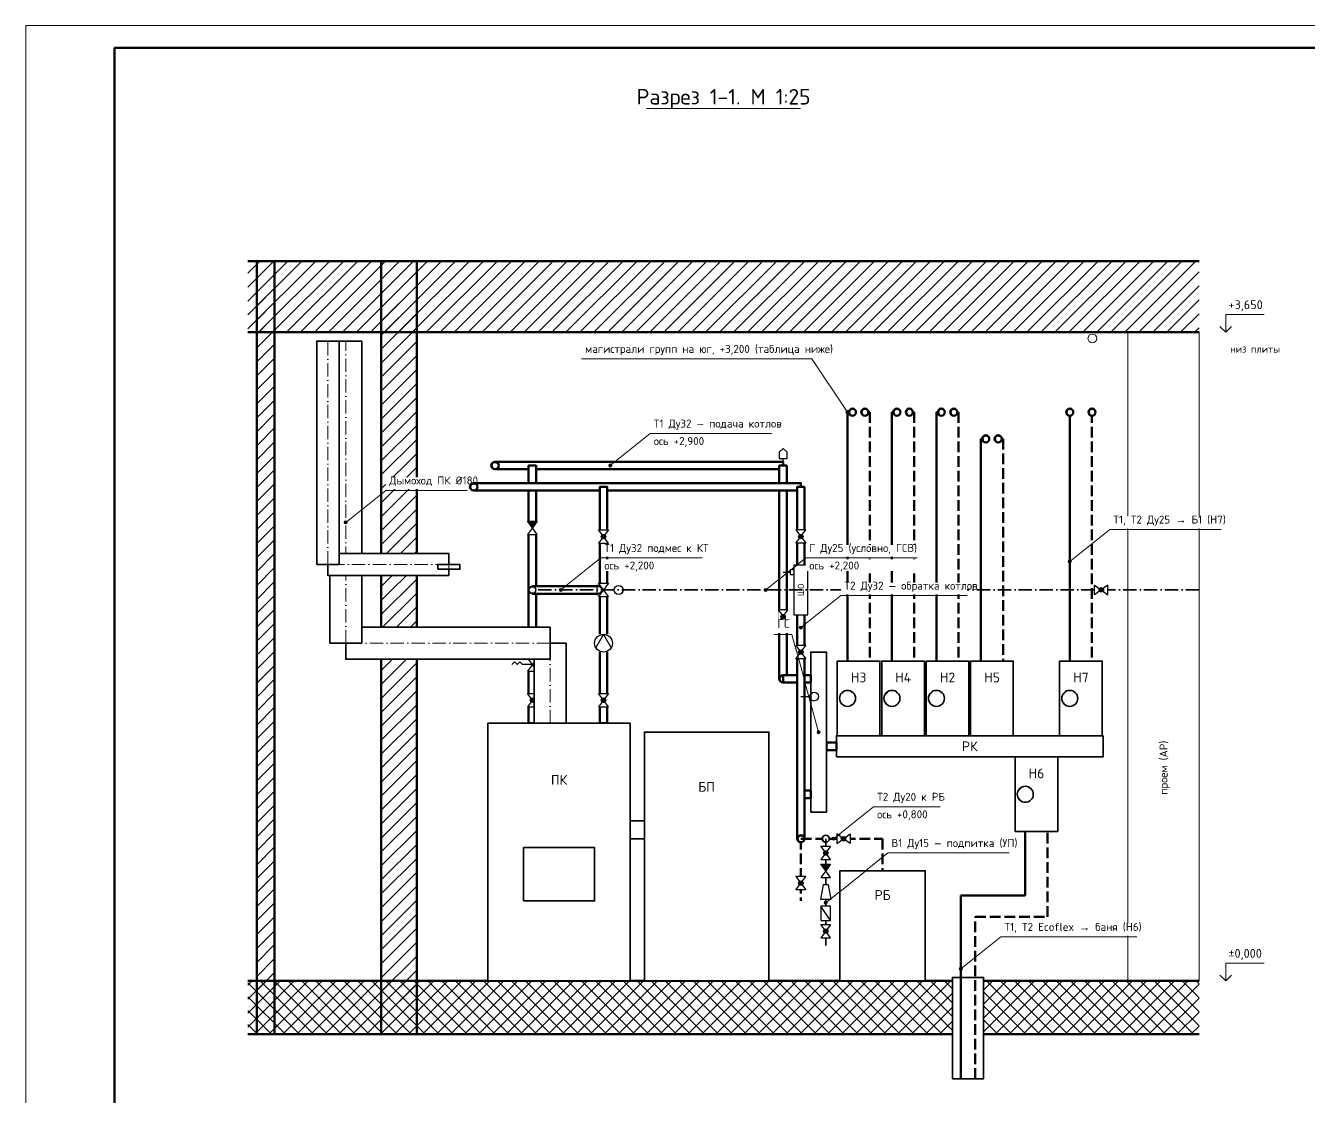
# Paper-space layout 'Лист' of a CAD drawing. Header units: millimetres. Extents: x 0 to 594, y 0 to 420.
# Drawn here: x 0 to 288.8, y 178.8 to 420 of the extents above; entities that cross this region are included whole.
import ezdxf
from ezdxf.enums import TextEntityAlignment as Align

# ---------------------------------------------------------------- set-up
doc = ezdxf.new("R2010")
doc.units = ezdxf.units.MM
doc.linetypes.add('ОВ_ШП', pattern=[460, 300, -80, 0, -80])
doc.linetypes.add('ОВ_ШТРИХ', pattern=[330, 240, -90])
for name, color, linetype, lineweight in [('Рамка', 7, 'Continuous', 50), ('Таблицы', 7, 'Continuous', 18), ('Текст', 7, 'Continuous', 18), ('ТМ_арматура', 7, 'Continuous', 25), ('ТМ_В1', 150, 'Continuous', 35), ('ТМ_Г', 42, 'Continuous', 35), ('ТМ_Д', 8, 'Continuous', 35), ('ТМ_марки', 7, 'Continuous', 18), ('ТМ_оборуд', 7, 'Continuous', 35), ('ТМ_ОВ', 8, 'Continuous', 13), ('ТМ_оси', 7, 'Continuous', 13), ('ТМ_размеры', 7, 'Continuous', 13), ('ТМ_стены', 7, 'Continuous', 50), ('ТМ_Т1', 1, 'Continuous', 50), ('ТМ_Т11', 30, 'Continuous', 50), ('ТМ_Т2', 5, 'Continuous', 50), ('ТМ_Т21', 4, 'Continuous', 50), ('ТМ_штрих', 8, 'Continuous', 13), ('Тонкие', 8, 'Continuous', 13)]:
    doc.layers.add(name, color=color, linetype=linetype, lineweight=lineweight)
doc.styles.add('GOST', font='isocpeur.ttf', dxfattribs={"width": 0.9})

psp = doc.layouts.new('Лист')

# ---------------------------------------------------------------- hatches: boundary and pattern name
at = {"layer": 'ТМ_марки'}
h = psp.add_hatch(color=7, dxfattribs=at)
edge = h.paths.add_edge_path()
edge.add_arc((234.9, 299.4), 0.35, 0, 360)
h = psp.add_hatch(color=7, dxfattribs=at)
edge = h.paths.add_edge_path()
edge.add_arc((166.5, 293), 0.35, 0, 360)
h = psp.add_hatch(color=7, dxfattribs=at)
edge = h.paths.add_edge_path()
edge.add_arc((210.4, 207.72), 0.35, 0, 360)
at = {"layer": 'ТМ_штрих'}
h = psp.add_hatch(dxfattribs=at)
h.set_pattern_fill('ANSI31', scale=0.7)
h.paths.add_polyline_path([(50, 351), (264, 351), (264, 367), (50, 367)])
h = psp.add_hatch(dxfattribs=at)
h.set_pattern_fill('ANSI31', scale=0.7)
h.paths.add_polyline_path([(52.008, 193), (56.008, 193), (56.008, 367), (52.008, 367)])
h = psp.add_hatch(dxfattribs=at)
h.set_pattern_fill('ANSI31', scale=0.7)
h.paths.add_polyline_path([(80.008, 193), (88.008, 193), (88.008, 367), (80.008, 367)])
h = psp.add_hatch(dxfattribs=at)
h.set_pattern_fill('ANSI37', scale=0.7)
h.paths.add_polyline_path([(50, 193), (264, 193), (264, 205), (50, 205)])

# ---------------------------------------------------------------- linework, layer by layer
at = {"layer": 'Рамка', "lineweight": 50}
psp.add_lwpolyline([(20, 5), (589, 5), (589, 415), (20, 415)], close=True, dxfattribs=at)
at = {"layer": 'Таблицы', "lineweight": 18}
psp.add_line((139.675, 401.375), (174.325, 401.375), dxfattribs=at)
at = {"layer": 'ТМ_марки'}
for points in [[(234.9, 299.4), (243.9, 306.6)], [(210.4, 207.72), (219.4, 214.92)]]:
    psp.add_lwpolyline(points, dxfattribs=at)
for centre in [(234.9, 299.4), (166.5, 293), (210.4, 207.72)]:
    psp.add_circle(centre, 0.35, dxfattribs=at)
at = {"layer": 'ТМ_ОВ'}
psp.add_circle((240, 349.6), 1, dxfattribs=at)
at = {"layer": 'ТМ_размеры'}
for points in [[(270, 351), (270, 355)], [(270, 355), (278.64, 355)], [(268.7, 352.3), (270, 351), (271.3, 352.3)], [(270, 205), (270, 209)], [(270, 209), (278.64, 209)], [(268.7, 206.3), (270, 205), (271.3, 206.3)]]:
    psp.add_lwpolyline(points, dxfattribs=at)
at = {"layer": 'ТМ_стены'}
for points in [[(50, 367), (264, 367)], [(50, 351), (264, 351)], [(50, 205), (264, 205)], [(50, 193), (264, 193)]]:
    psp.add_lwpolyline(points, dxfattribs=at)
for points in [[(52.008, 193), (56.008, 193), (56.008, 367), (52.008, 367)], [(80.008, 193), (88.008, 193), (88.008, 367), (80.008, 367)]]:
    psp.add_lwpolyline(points, close=True, dxfattribs=at)
at = {"layer": 'ТМ_стены', "lineweight": 18}
for points in [[(248, 205), (248, 351)], [(264, 205), (264, 351)]]:
    psp.add_lwpolyline(points, dxfattribs=at)
at = {"layer": 'ТМ_Т1'}
for points in [[(184.9, 333), (186, 333)], [(204.9, 333), (206, 333)], [(214.9, 327), (216, 327)], [(224.9, 224.2), (210.4, 224.2)]]:
    psp.add_lwpolyline(points, dxfattribs=at)
at = {"layer": 'ТМ_Т11'}
psp.add_lwpolyline([(194.9, 333), (196, 333)], dxfattribs=at)
at = {"layer": 'ТМ_Т2', "linetype": 'ОВ_ШТРИХ', "ltscale": 0.01}
for points in [[(188.8, 333), (189.9, 333)], [(208.8, 333), (209.9, 333)], [(218.8, 327), (219.9, 327)], [(213.6, 219.4), (229.9, 219.4)]]:
    psp.add_lwpolyline(points, dxfattribs=at)
at = {"layer": 'ТМ_Т21', "linetype": 'ОВ_ШТРИХ', "ltscale": 0.01}
psp.add_lwpolyline([(198.8, 333), (199.9, 333)], dxfattribs=at)
at = {"layer": 'Тонкие'}
psp.add_lwpolyline([(0, 0), (594, 0), (594, 420), (0, 420)], close=True, dxfattribs=at)

# ---------------------------------------------------------------- texts
at = {"layer": 'Текст', "style": 'GOST'}
psp.add_text('Разрез 1-1. М 1:25', height=3.5, dxfattribs=at).set_placement((157, 404), align=Align.MIDDLE_CENTER)
at = {"layer": 'ТМ_размеры', "style": 'GOST'}
for s, p in [('+3,650', (270.6, 355.6)), ('±0,000', (270.6, 209.6))]:
    psp.add_text(s, height=2, dxfattribs=at).set_placement(p, align=Align.BOTTOM_LEFT)
psp.add_text('низ плиты', height=1.6, dxfattribs=at).set_placement((271, 348), align=Align.TOP_LEFT)
psp.add_text('проем (АР)', height=1.8, rotation=90, dxfattribs=at).set_placement((256, 253), align=Align.MIDDLE_CENTER)

# ---------------------------------------------------------------- next in the draw order: wipeouts: each hides what was drawn before it
for points in [[(105.6, 320.154), (170.4, 320.154), (170.4, 321.846), (105.6, 321.846)], [(243.9, 306.9), (268.936, 306.9), (268.936, 309.55), (243.9, 309.55)], [(139.2, 205), (167.2, 205), (167.2, 261), (139.2, 261)], [(180.16, 256.954), (182.4, 256.954), (182.4, 258.646), (180.16, 258.646)], [(183.2, 205), (202.4, 205), (202.4, 229.8), (183.2, 229.8)], [(219.4, 215.22), (250.016, 215.22), (250.016, 217.87), (219.4, 217.87)], [(208.5, 183), (215.5, 183), (215.5, 205.8), (208.5, 205.8)]]:
    psp.add_wipeout(points)

# ---------------------------------------------------------------- next in the draw order: hatches: boundary and pattern name
at = {"layer": 'ТМ_марки'}
h = psp.add_hatch(color=7, dxfattribs=at)
edge = h.paths.add_edge_path()
edge.add_arc((131.52, 321), 0.35, 0, 360)

# ---------------------------------------------------------------- next in the draw order: linework, layer by layer
at = {"layer": 'ТМ_арматура'}
psp.add_lwpolyline([(169.5, 322.6), (171.3, 322.6), (171.3, 324), (170.4, 324.8), (169.5, 324)], close=True, dxfattribs=at)
at = {"layer": 'ТМ_марки'}
for points in [[(131.52, 321), (140.52, 328.2)], [(243.9, 306.6), (268.936, 306.6)], [(219.4, 214.92), (250.016, 214.92)]]:
    psp.add_lwpolyline(points, dxfattribs=at)
psp.add_circle((131.52, 321), 0.35, dxfattribs=at)
at = {"layer": 'ТМ_оборуд'}
for points in [[(139.2, 205), (167.2, 205), (167.2, 261), (139.2, 261)], [(183.2, 205), (202.4, 205), (202.4, 229.8), (183.2, 229.8)], [(208.5, 183), (215.5, 183), (215.5, 205.8), (208.5, 205.8)]]:
    psp.add_lwpolyline(points, close=True, dxfattribs=at)
at = {"layer": 'ТМ_Т1'}
for points in [[(105.6, 321.846), (170.4, 321.846), (170.4, 320.154), (105.6, 320.154)], [(180.16, 258.646), (182.4, 258.646), (182.4, 256.954), (180.16, 256.954)]]:
    psp.add_lwpolyline(points, close=True, dxfattribs=at)
psp.add_lwpolyline([(210.4, 224.2), (210.4, 183)], dxfattribs=at)
at = {"layer": 'ТМ_Т2', "linetype": 'ОВ_ШТРИХ', "ltscale": 0.01}
for points in [[(192.8, 237), (192.8, 229.8)], [(213.6, 183), (213.6, 219.4)]]:
    psp.add_lwpolyline(points, dxfattribs=at)

# ---------------------------------------------------------------- next in the draw order: texts
at = {"layer": 'ТМ_марки', "style": 'GOST'}
for s, p in [('Т1, Т2 Ду25 → Б1 (Н7)', (244.7, 307.4)), ('Т1, Т2 Ecoflex → баня (Н6)', (220.2, 215.72))]:
    psp.add_text(s, height=1.8, dxfattribs=at).set_placement(p, align=Align.BOTTOM_LEFT)
for s, p in [('БП', (153.2, 248.68)), ('РБ', (192.8, 224.344))]:
    psp.add_text(s, height=2.2, dxfattribs=at).set_placement(p, align=Align.MIDDLE_CENTER)

# ---------------------------------------------------------------- next in the draw order: wipeouts: each hides what was drawn before it
for points in [[(140.52, 328.5), (167.788, 328.5), (167.788, 331.15), (140.52, 331.15)], [(105.0078, 320.4078), (106.1922, 320.4078), (106.1922, 321.5922), (105.0078, 321.5922)], [(113.154, 263), (114.846, 263), (114.846, 321), (113.154, 321)], [(169.554, 273), (171.246, 273), (171.246, 321), (169.554, 321)], [(182.4, 255.4), (242.4, 255.4), (242.4, 260.2), (182.4, 260.2)]]:
    psp.add_wipeout(points)

# ---------------------------------------------------------------- next in the draw order: linework, layer by layer
at = {"layer": 'ТМ_арматура'}
for points in [[(170.4, 321), (170.4, 322.6)], [(170.4, 297), (172, 297)]]:
    psp.add_lwpolyline(points, dxfattribs=at)
psp.add_lwpolyline([(172, 297.5), (172, 296.5), (173.6, 296.5), (173.6, 297.5)], close=True, dxfattribs=at)
at = {"layer": 'ТМ_оборуд'}
psp.add_lwpolyline([(182.4, 255.4), (242.4, 255.4), (242.4, 260.2), (182.4, 260.2)], close=True, dxfattribs=at)
at = {"layer": 'ТМ_Т1'}
for points in [[(113.154, 263), (113.154, 321), (114.846, 321), (114.846, 263)], [(171.246, 321), (171.246, 273), (169.554, 273), (169.554, 321)]]:
    psp.add_lwpolyline(points, close=True, dxfattribs=at)
psp.add_circle((105.6, 321), 0.846, dxfattribs=at)

# ---------------------------------------------------------------- next in the draw order: wipeouts: each hides what was drawn before it
psp.add_wipeout([(140.52, 325.25), (167.788, 325.25), (167.788, 327.9), (140.52, 327.9)])

# ---------------------------------------------------------------- next in the draw order: linework, layer by layer
at = {"layer": 'ТМ_марки'}
psp.add_lwpolyline([(140.52, 328.2), (167.788, 328.2)], dxfattribs=at)

# ---------------------------------------------------------------- next in the draw order: texts
at = {"layer": 'ТМ_марки', "style": 'GOST'}
psp.add_text('Т1 Ду32 — подача котлов', height=1.8, dxfattribs=at).set_placement((141.32, 329), align=Align.BOTTOM_LEFT)
psp.add_text('ось +2,900', height=1.8, dxfattribs=at).set_placement((141.32, 327.4), align=Align.TOP_LEFT)

# ---------------------------------------------------------------- next in the draw order: wipeouts: each hides what was drawn before it
for points in [[(100.8, 315.354), (174.4, 315.354), (174.4, 317.046), (100.8, 317.046)], [(112.9, 305.5), (115.1, 305.5), (115.1, 308.5), (112.9, 308.5)], [(114, 292.154), (130, 292.154), (130, 293.846), (114, 293.846)], [(169.3, 285.5), (171.5, 285.5), (171.5, 288.5), (169.3, 288.5)], [(112.9, 274.7), (115.1, 274.7), (115.1, 277.7), (112.9, 277.7)], [(182.6, 260.2), (192.2, 260.2), (192.2, 277), (182.6, 277)], [(232.6, 260.2), (242.2, 260.2), (242.2, 277), (232.6, 277)], [(169.8078, 272.4078), (170.9922, 272.4078), (170.9922, 273.5922), (169.8078, 273.5922)], [(112.9, 266.7), (115.1, 266.7), (115.1, 269.7), (112.9, 269.7)], [(180.16, 256.954), (182.4, 256.954), (182.4, 258.646), (180.16, 258.646)], [(222.6, 238.6), (232.2, 238.6), (232.2, 255.4), (222.6, 255.4)]]:
    psp.add_wipeout(points)

# ---------------------------------------------------------------- next in the draw order: hatches: boundary and pattern name
at = {"layer": 'ТМ_арматура'}
psp.add_hatch(color=7, dxfattribs=at).paths.add_polyline_path([(114, 307), (112.9, 308.5), (115.1, 308.5)])
h = psp.add_hatch(color=7, dxfattribs=at)
edge = h.paths.add_edge_path()
edge.add_arc((170.4, 287), 0.5, 0, 360)
h = psp.add_hatch(color=7, dxfattribs=at)
edge = h.paths.add_edge_path()
edge.add_arc((114, 268.2), 0.5, 0, 360)
at = {"layer": 'ТМ_марки'}
h = psp.add_hatch(color=7, dxfattribs=at)
edge = h.paths.add_edge_path()
edge.add_arc((120.4, 293), 0.35, 0, 360)

# ---------------------------------------------------------------- next in the draw order: linework, layer by layer
at = {"layer": 'ТМ_арматура'}
for points in [[(114, 307), (112.9, 308.5), (115.1, 308.5)], [(114, 307), (112.9, 305.5), (115.1, 305.5)], [(170.4, 287), (171.5, 288.5), (169.3, 288.5)], [(170.4, 287), (171.5, 285.5), (169.3, 285.5)], [(114, 276.2), (112.9, 277.7), (115.1, 277.7)], [(114, 276.2), (112.9, 274.7), (115.1, 274.7)], [(114, 268.2), (112.9, 269.7), (115.1, 269.7)], [(114, 268.2), (112.9, 266.7), (115.1, 266.7)]]:
    psp.add_lwpolyline(points, close=True, dxfattribs=at)
for points in [[(111.8, 276.2), (111.2, 276.8), (110.6, 276.2), (110, 276.8), (109.4, 276.2)], [(114, 276.2), (111.8, 276.2)]]:
    psp.add_lwpolyline(points, dxfattribs=at)
for centre in [(170.4, 287), (114, 268.2)]:
    psp.add_circle(centre, 0.5, dxfattribs=at)
at = {"layer": 'ТМ_марки'}
psp.add_circle((120.4, 293), 0.35, dxfattribs=at)
at = {"layer": 'ТМ_оборуд'}
for points in [[(182.6, 260.2), (192.2, 260.2), (192.2, 277), (182.6, 277)], [(232.6, 260.2), (242.2, 260.2), (242.2, 277), (232.6, 277)], [(222.6, 238.6), (232.2, 238.6), (232.2, 255.4), (222.6, 255.4)]]:
    psp.add_lwpolyline(points, close=True, dxfattribs=at)
at = {"layer": 'ТМ_Т1'}
for points in [[(184.9, 277), (184.9, 333)], [(234.9, 277), (234.9, 333)], [(224.9, 238.6), (224.9, 224.2)]]:
    psp.add_lwpolyline(points, dxfattribs=at)
psp.add_lwpolyline([(114, 293.846), (130, 293.846), (130, 292.154), (114, 292.154)], close=True, dxfattribs=at)
psp.add_circle((170.4, 273), 0.846, dxfattribs=at)
at = {"layer": 'ТМ_Т2', "linetype": 'ОВ_ШТРИХ', "ltscale": 0.01}
for points in [[(189.9, 333), (189.9, 277)], [(239.9, 333), (239.9, 277)], [(229.9, 219.4), (229.9, 238.6)]]:
    psp.add_lwpolyline(points, dxfattribs=at)
at = {"layer": 'ТМ_Т2'}
for points in [[(100.8, 317.046), (174.4, 317.046), (174.4, 315.354), (100.8, 315.354)], [(182.4, 256.954), (180.16, 256.954), (180.16, 258.646), (182.4, 258.646)]]:
    psp.add_lwpolyline(points, close=True, dxfattribs=at)

# ---------------------------------------------------------------- next in the draw order: texts
at = {"layer": 'ТМ_марки', "style": 'GOST'}
for s, p in [('Н3', (187.4, 273.304)), ('Н7', (237.4, 273.304)), ('Н6', (227.4, 251.704))]:
    psp.add_text(s, height=2.2, dxfattribs=at).set_placement(p, align=Align.MIDDLE_CENTER)

# ---------------------------------------------------------------- next in the draw order: wipeouts: each hides what was drawn before it
for points in [[(185.44, 332.44), (186.56, 332.44), (186.56, 333.56), (185.44, 333.56)], [(234.34, 332.44), (235.46, 332.44), (235.46, 333.56), (234.34, 333.56)], [(239.34, 332.44), (240.46, 332.44), (240.46, 333.56), (239.34, 333.56)], [(100.2078, 315.6078), (101.3922, 315.6078), (101.3922, 316.7922), (100.2078, 316.7922)], [(129.4078, 292.4078), (130.5922, 292.4078), (130.5922, 293.5922), (129.4078, 293.5922)], [(114.4, 263), (121.6, 263), (121.6, 281), (114.4, 281)], [(176.64, 243), (180.16, 243), (180.16, 279), (176.64, 279)], [(192.6, 260.2), (202.2, 260.2), (202.2, 277), (192.6, 277)], [(183.64, 267.34), (186.16, 267.34), (186.16, 269.86), (183.64, 269.86)], [(233.64, 267.34), (236.16, 267.34), (236.16, 269.86), (233.64, 269.86)], [(223.64, 245.74), (226.16, 245.74), (226.16, 248.26), (223.64, 248.26)]]:
    psp.add_wipeout(points)

# ---------------------------------------------------------------- next in the draw order: hatches: boundary and pattern name
at = {"layer": 'ТМ_марки'}
h = psp.add_hatch(color=7, dxfattribs=at)
edge = h.paths.add_edge_path()
edge.add_arc((184.9, 333), 0.35, 0, 360)
h = psp.add_hatch(color=7, dxfattribs=at)
edge = h.paths.add_edge_path()
edge.add_arc((178.4, 261), 0.35, 0, 360)

# ---------------------------------------------------------------- next in the draw order: linework, layer by layer
at = {"layer": 'ТМ_Д'}
psp.add_lwpolyline([(114.4, 263), (114.4, 281), (121.6, 281), (121.6, 263)], close=True, dxfattribs=at)
at = {"layer": 'ТМ_марки'}
psp.add_lwpolyline([(184.9, 333), (176.9, 345)], dxfattribs=at)
for centre in [(184.9, 333), (178.4, 261)]:
    psp.add_circle(centre, 0.35, dxfattribs=at)
at = {"layer": 'ТМ_оборуд'}
for points in [[(176.64, 243), (180.16, 243), (180.16, 279), (176.64, 279)], [(192.6, 260.2), (202.2, 260.2), (202.2, 277), (192.6, 277)]]:
    psp.add_lwpolyline(points, close=True, dxfattribs=at)
for centre in [(184.9, 268.6), (234.9, 268.6), (224.9, 247)]:
    psp.add_circle(centre, 1.8, dxfattribs=at)
at = {"layer": 'ТМ_оси', "linetype": 'ОВ_ШП', "lineweight": 13, "ltscale": 0.01}
psp.add_lwpolyline([(118, 263), (118, 281)], dxfattribs=at)
at = {"layer": 'ТМ_Т1'}
for centre, radius in [((186, 333), 0.8), ((234.9, 333), 0.8), ((130, 293), 0.846)]:
    psp.add_circle(centre, radius, dxfattribs=at)
at = {"layer": 'ТМ_Т11'}
psp.add_lwpolyline([(194.9, 277), (194.9, 333)], dxfattribs=at)
at = {"layer": 'ТМ_Т2'}
for centre, radius in [((239.9, 333), 0.8), ((100.8, 316.2), 0.846)]:
    psp.add_circle(centre, radius, dxfattribs=at)
at = {"layer": 'ТМ_Т21', "linetype": 'ОВ_ШТРИХ', "ltscale": 0.01}
psp.add_lwpolyline([(199.9, 333), (199.9, 277)], dxfattribs=at)

# ---------------------------------------------------------------- next in the draw order: texts
at = {"layer": 'ТМ_марки', "style": 'GOST'}
psp.add_text('Н4', height=2.2, dxfattribs=at).set_placement((197.4, 273.304), align=Align.MIDDLE_CENTER)

# ---------------------------------------------------------------- next in the draw order: wipeouts: each hides what was drawn before it
for points in [[(125.08, 345.3), (176.9, 345.3), (176.9, 347.95), (125.08, 347.95)], [(188.24, 332.44), (189.36, 332.44), (189.36, 333.56), (188.24, 333.56)], [(195.44, 332.44), (196.56, 332.44), (196.56, 333.56), (195.44, 333.56)], [(129.154, 263), (130.846, 263), (130.846, 316.2), (129.154, 316.2)], [(72, 277.4), (118, 277.4), (118, 284.6), (72, 284.6)], [(202.6, 260.2), (212.2, 260.2), (212.2, 277), (202.6, 277)], [(170.4, 272.154), (176.64, 272.154), (176.64, 273.846), (170.4, 273.846)], [(193.64, 267.34), (196.16, 267.34), (196.16, 269.86), (193.64, 269.86)], [(174.4, 246.154), (176.64, 246.154), (176.64, 247.846), (174.4, 247.846)]]:
    psp.add_wipeout(points)

# ---------------------------------------------------------------- next in the draw order: linework, layer by layer
at = {"layer": 'ТМ_Д'}
psp.add_lwpolyline([(118, 277.4), (72, 277.4), (72, 284.6), (118, 284.6)], close=True, dxfattribs=at)
at = {"layer": 'ТМ_марки'}
psp.add_lwpolyline([(125.08, 345), (176.9, 345)], dxfattribs=at)
at = {"layer": 'ТМ_оборуд'}
psp.add_lwpolyline([(202.6, 260.2), (212.2, 260.2), (212.2, 277), (202.6, 277)], close=True, dxfattribs=at)
psp.add_circle((194.9, 268.6), 1.8, dxfattribs=at)
at = {"layer": 'ТМ_оси', "linetype": 'ОВ_ШП', "lineweight": 13, "ltscale": 0.01}
psp.add_lwpolyline([(118, 281), (72, 281)], dxfattribs=at)
at = {"layer": 'ТМ_Т1'}
psp.add_lwpolyline([(204.9, 277), (204.9, 333)], dxfattribs=at)
psp.add_lwpolyline([(170.4, 273.846), (176.64, 273.846), (176.64, 272.154), (170.4, 272.154)], close=True, dxfattribs=at)
at = {"layer": 'ТМ_Т11'}
psp.add_circle((196, 333), 0.8, dxfattribs=at)
at = {"layer": 'ТМ_Т2', "linetype": 'ОВ_ШТРИХ', "ltscale": 0.01}
psp.add_lwpolyline([(209.9, 333), (209.9, 277)], dxfattribs=at)
at = {"layer": 'ТМ_Т2'}
for points in [[(129.154, 263), (129.154, 316.2), (130.846, 316.2), (130.846, 263)], [(176.64, 246.154), (174.4, 246.154), (174.4, 247.846), (176.64, 247.846)]]:
    psp.add_lwpolyline(points, close=True, dxfattribs=at)
psp.add_circle((188.8, 333), 0.8, dxfattribs=at)

# ---------------------------------------------------------------- next in the draw order: texts
at = {"layer": 'ТМ_марки', "style": 'GOST'}
psp.add_text('магистрали групп на юг, +3,200 (таблица ниже)', height=1.8, dxfattribs=at).set_placement((125.88, 345.8), align=Align.BOTTOM_LEFT)
psp.add_text('Н2', height=2.2, dxfattribs=at).set_placement((207.4, 273.304), align=Align.MIDDLE_CENTER)

# ---------------------------------------------------------------- next in the draw order: wipeouts: each hides what was drawn before it
for points in [[(68.4, 281), (75.6, 281), (75.6, 349), (68.4, 349)], [(198.24, 332.44), (199.36, 332.44), (199.36, 333.56), (198.24, 333.56)], [(205.44, 332.44), (206.56, 332.44), (206.56, 333.56), (205.44, 333.56)], [(128.9, 303.5), (131.1, 303.5), (131.1, 306.5), (128.9, 306.5)], [(128.9, 291.5), (131.1, 291.5), (131.1, 294.5), (128.9, 294.5)], [(128, 279), (132, 279), (132, 283), (128, 283)], [(212.6, 260.2), (222.2, 260.2), (222.2, 277), (212.6, 277)], [(128.9, 266.7), (131.1, 266.7), (131.1, 269.7), (128.9, 269.7)], [(203.64, 267.34), (206.16, 267.34), (206.16, 269.86), (203.64, 269.86)], [(104, 205), (136, 205), (136, 263), (104, 263)], [(173.8078, 246.4078), (174.9922, 246.4078), (174.9922, 247.5922), (173.8078, 247.5922)]]:
    psp.add_wipeout(points)

# ---------------------------------------------------------------- next in the draw order: hatches: boundary and pattern name
at = {"layer": 'ТМ_арматура'}
h = psp.add_hatch(color=7, dxfattribs=at)
edge = h.paths.add_edge_path()
edge.add_arc((130, 305), 0.5, 0, 360)
h = psp.add_hatch(color=7, dxfattribs=at)
edge = h.paths.add_edge_path()
edge.add_arc((130, 268.2), 0.5, 0, 360)

# ---------------------------------------------------------------- next in the draw order: linework, layer by layer
for points in [[(130, 305), (128.9, 306.5), (131.1, 306.5)], [(130, 305), (128.9, 303.5), (131.1, 303.5)], [(130, 293), (128.5, 294.1), (128.5, 291.9)], [(130, 293), (128.9, 294.5), (131.1, 294.5)], [(130, 293), (128.9, 291.5), (131.1, 291.5)], [(130, 268.2), (128.9, 269.7), (131.1, 269.7)], [(130, 268.2), (128.9, 266.7), (131.1, 266.7)]]:
    psp.add_lwpolyline(points, close=True, dxfattribs=at)
for points in [[(130, 293), (132.4, 293)], [(128.3, 280), (130, 283), (131.7, 280)]]:
    psp.add_lwpolyline(points, dxfattribs=at)
for centre, radius in [((130, 305), 0.5), ((133.4, 293), 1), ((130, 281), 2), ((130, 268.2), 0.5)]:
    psp.add_circle(centre, radius, dxfattribs=at)
at = {"layer": 'ТМ_Д'}
psp.add_lwpolyline([(68.4, 281), (68.4, 349), (75.6, 349), (75.6, 281)], close=True, dxfattribs=at)
at = {"layer": 'ТМ_марки'}
for points in [[(72, 308.2), (81, 315.4)], [(120.4, 293), (129.4, 300.2)]]:
    psp.add_lwpolyline(points, dxfattribs=at)
at = {"layer": 'ТМ_оборуд'}
for points in [[(212.6, 260.2), (222.2, 260.2), (222.2, 277), (212.6, 277)], [(104, 205), (136, 205), (136, 263), (104, 263)]]:
    psp.add_lwpolyline(points, close=True, dxfattribs=at)
psp.add_circle((204.9, 268.6), 1.8, dxfattribs=at)
at = {"layer": 'ТМ_оси', "linetype": 'ОВ_ШП', "lineweight": 13, "ltscale": 0.01}
psp.add_lwpolyline([(72, 281), (72, 349)], dxfattribs=at)
at = {"layer": 'ТМ_Т1'}
psp.add_lwpolyline([(214.9, 277), (214.9, 327)], dxfattribs=at)
psp.add_circle((206, 333), 0.8, dxfattribs=at)
at = {"layer": 'ТМ_Т2', "linetype": 'ОВ_ШТРИХ', "ltscale": 0.01}
psp.add_lwpolyline([(219.9, 327), (219.9, 277)], dxfattribs=at)
at = {"layer": 'ТМ_Т2'}
psp.add_circle((174.4, 247), 0.846, dxfattribs=at)
at = {"layer": 'ТМ_Т21'}
psp.add_circle((198.8, 333), 0.8, dxfattribs=at)

# ---------------------------------------------------------------- next in the draw order: texts
at = {"layer": 'ТМ_марки', "style": 'GOST'}
for s, p in [('Н5', (217.4, 273.304)), ('РК', (212.4, 257.8)), ('ПК', (120, 250.24))]:
    psp.add_text(s, height=2.2, dxfattribs=at).set_placement(p, align=Align.MIDDLE_CENTER)

# ---------------------------------------------------------------- next in the draw order: wipeouts: each hides what was drawn before it
for points in [[(208.24, 332.44), (209.36, 332.44), (209.36, 333.56), (208.24, 333.56)], [(215.44, 326.44), (216.56, 326.44), (216.56, 327.56), (215.44, 327.56)], [(81, 315.7), (99.34, 315.7), (99.34, 318.35), (81, 318.35)], [(173.554, 237), (175.246, 237), (175.246, 316.2), (173.554, 316.2)], [(68, 296.228), (95.2, 296.228), (95.2, 301.228), (68, 301.228)], [(129.4, 300.5), (152.204, 300.5), (152.204, 303.15), (129.4, 303.15)], [(136, 237), (139.2, 237), (139.2, 241), (136, 241)], [(112, 223), (128, 223), (128, 235), (112, 235)]]:
    psp.add_wipeout(points)

# ---------------------------------------------------------------- next in the draw order: hatches: boundary and pattern name
at = {"layer": 'ТМ_марки'}
h = psp.add_hatch(color=7, dxfattribs=at)
edge = h.paths.add_edge_path()
edge.add_arc((174.4, 284.52), 0.35, 0, 360)

# ---------------------------------------------------------------- next in the draw order: linework, layer by layer
at = {"layer": 'ТМ_арматура'}
psp.add_lwpolyline([(174.4, 269), (176.4, 269)], dxfattribs=at)
psp.add_circle((177.4, 269), 1, dxfattribs=at)
at = {"layer": 'ТМ_Д'}
psp.add_lwpolyline([(95.2, 296.228), (68, 296.228), (68, 301.228), (95.2, 301.228)], close=True, dxfattribs=at)
at = {"layer": 'ТМ_марки'}
psp.add_lwpolyline([(81, 315.4), (99.34, 315.4)], dxfattribs=at)
psp.add_circle((174.4, 284.52), 0.35, dxfattribs=at)
at = {"layer": 'ТМ_оборуд'}
for points in [[(136, 237), (139.2, 237), (139.2, 241), (136, 241)], [(112, 223), (128, 223), (128, 235), (112, 235)]]:
    psp.add_lwpolyline(points, close=True, dxfattribs=at)
at = {"layer": 'ТМ_оси', "linetype": 'ОВ_ШП', "lineweight": 13, "ltscale": 0.01}
psp.add_lwpolyline([(95.2, 298.728), (68, 298.728)], dxfattribs=at)
at = {"layer": 'ТМ_Т1'}
psp.add_circle((216, 327), 0.8, dxfattribs=at)
at = {"layer": 'ТМ_Т2'}
psp.add_lwpolyline([(175.246, 316.2), (175.246, 237), (173.554, 237), (173.554, 316.2)], close=True, dxfattribs=at)
at = {"layer": 'ТМ_Т2', "linetype": 'ОВ_ШТРИХ', "ltscale": 0.01}
psp.add_lwpolyline([(174.4, 237), (174.4, 223)], dxfattribs=at)
at = {"layer": 'ТМ_Т2'}
psp.add_circle((208.8, 333), 0.8, dxfattribs=at)

# ---------------------------------------------------------------- next in the draw order: texts
at = {"layer": 'ТМ_марки', "style": 'GOST'}
psp.add_text('Дымоход ПК Ø180', height=1.8, dxfattribs=at).set_placement((81.8, 316.2), align=Align.BOTTOM_LEFT)

# ---------------------------------------------------------------- next in the draw order: wipeouts: each hides what was drawn before it
psp.add_wipeout([(129.4, 297.25), (152.204, 297.25), (152.204, 299.9), (129.4, 299.9)])

# ---------------------------------------------------------------- next in the draw order: linework, layer by layer
at = {"layer": 'ТМ_марки'}
psp.add_lwpolyline([(129.4, 300.2), (152.204, 300.2)], dxfattribs=at)

# ---------------------------------------------------------------- next in the draw order: texts
at = {"layer": 'ТМ_марки', "style": 'GOST'}
psp.add_text('Т1 Ду32 подмес к КТ', height=1.8, dxfattribs=at).set_placement((130.2, 301), align=Align.BOTTOM_LEFT)
psp.add_text('ось +2,200', height=1.8, dxfattribs=at).set_placement((130.2, 299.4), align=Align.TOP_LEFT)

# ---------------------------------------------------------------- next in the draw order: wipeouts: each hides what was drawn before it
for points in [[(65.5, 298.728), (70.5, 298.728), (70.5, 349), (65.5, 349)], [(218.24, 326.44), (219.36, 326.44), (219.36, 327.56), (218.24, 327.56)], [(173.3, 303.5), (175.5, 303.5), (175.5, 306.5), (173.3, 306.5)], [(92.7, 297.6384), (97.7, 297.6384), (97.7, 298.728), (92.7, 298.728)], [(172.8, 287.4), (176, 287.4), (176, 298.6), (172.8, 298.6)], [(173.3, 277.5), (175.5, 277.5), (175.5, 280.5), (173.3, 280.5)], [(173.84, 236.44), (174.96, 236.44), (174.96, 237.56), (173.84, 237.56)], [(173.3, 225.5), (175.5, 225.5), (175.5, 228.5), (173.3, 228.5)]]:
    psp.add_wipeout(points)

# ---------------------------------------------------------------- next in the draw order: hatches: boundary and pattern name
at = {"layer": 'ТМ_арматура'}
h = psp.add_hatch(color=7, dxfattribs=at)
edge = h.paths.add_edge_path()
edge.add_arc((174.4, 305), 0.5, 0, 360)
h = psp.add_hatch(color=7, dxfattribs=at)
edge = h.paths.add_edge_path()
edge.add_arc((174.4, 279), 0.5, 0, 360)
h = psp.add_hatch(color=7, dxfattribs=at)
edge = h.paths.add_edge_path()
edge.add_arc((174.4, 227), 0.5, 0, 360)
at = {"layer": 'ТМ_марки'}
h = psp.add_hatch(color=7, dxfattribs=at)
edge = h.paths.add_edge_path()
edge.add_arc((72, 308.2), 0.35, 0, 360)

# ---------------------------------------------------------------- next in the draw order: linework, layer by layer
at = {"layer": 'ТМ_арматура'}
for points in [[(174.4, 305), (175.5, 306.5), (173.3, 306.5)], [(174.4, 305), (175.5, 303.5), (173.3, 303.5)], [(172.8, 298.6), (172.8, 287.4), (176, 287.4), (176, 298.6)], [(174.4, 279), (175.5, 280.5), (173.3, 280.5)], [(174.4, 279), (175.5, 277.5), (173.3, 277.5)], [(174.4, 227), (175.5, 228.5), (173.3, 228.5)], [(174.4, 227), (175.5, 225.5), (173.3, 225.5)]]:
    psp.add_lwpolyline(points, close=True, dxfattribs=at)
for centre in [(174.4, 305), (174.4, 279), (174.4, 227)]:
    psp.add_circle(centre, 0.5, dxfattribs=at)
at = {"layer": 'ТМ_Г', "linetype": 'ОВ_ШП', "ltscale": 0.01}
psp.add_lwpolyline([(264, 293), (114, 293)], dxfattribs=at)
at = {"layer": 'ТМ_Д'}
for points in [[(65.5, 298.728), (65.5, 349), (70.5, 349), (70.5, 298.728)], [(92.7, 297.6384), (92.7, 298.728), (97.7, 298.728), (97.7, 297.6384)]]:
    psp.add_lwpolyline(points, close=True, dxfattribs=at)
at = {"layer": 'ТМ_марки'}
for points in [[(166.5, 293), (175.5, 300.2)], [(174.4, 284.52), (183.4, 291.72)], [(178.4, 261), (172.4, 283)]]:
    psp.add_lwpolyline(points, dxfattribs=at)
psp.add_circle((72, 308.2), 0.35, dxfattribs=at)
at = {"layer": 'ТМ_оси', "linetype": 'ОВ_ШП', "lineweight": 13, "ltscale": 0.01}
for points in [[(68, 298.728), (68, 349)], [(95.2, 297.6384), (95.2, 298.728)]]:
    psp.add_lwpolyline(points, dxfattribs=at)
at = {"layer": 'ТМ_Т2', "linetype": 'ОВ_ШТРИХ', "ltscale": 0.01}
psp.add_lwpolyline([(174.4, 237), (192.8, 237)], dxfattribs=at)
at = {"layer": 'ТМ_Т2'}
for centre in [(218.8, 327), (174.4, 237)]:
    psp.add_circle(centre, 0.8, dxfattribs=at)

# ---------------------------------------------------------------- next in the draw order: texts
at = {"layer": 'ТМ_арматура', "style": 'GOST'}
psp.add_text('ШО', height=1.4, rotation=90, dxfattribs=at).set_placement((174.4, 293), align=Align.MIDDLE_CENTER)

# ---------------------------------------------------------------- next in the draw order: wipeouts: each hides what was drawn before it
for points in [[(175.5, 300.5), (200.536, 300.5), (200.536, 303.15), (175.5, 303.15)], [(183.4, 292.02), (211.784, 292.02), (211.784, 294.67), (183.4, 294.67)], [(113.44, 292.44), (114.56, 292.44), (114.56, 293.56), (113.44, 293.56)], [(240.5, 291.9), (243.5, 291.9), (243.5, 294.1), (240.5, 294.1)], [(168.32, 283.3), (172.4, 283.3), (172.4, 286.2), (168.32, 286.2)], [(179.44, 236.44), (180.56, 236.44), (180.56, 237.56), (179.44, 237.56)], [(182.5, 235.9), (185.5, 235.9), (185.5, 238.1), (182.5, 238.1)]]:
    psp.add_wipeout(points)

# ---------------------------------------------------------------- next in the draw order: hatches: boundary and pattern name
at = {"layer": 'ТМ_арматура'}
h = psp.add_hatch(color=7, dxfattribs=at)
edge = h.paths.add_edge_path()
edge.add_arc((242, 293), 0.5, 0, 360)
h = psp.add_hatch(color=7, dxfattribs=at)
edge = h.paths.add_edge_path()
edge.add_arc((184, 237), 0.5, 0, 360)

# ---------------------------------------------------------------- next in the draw order: linework, layer by layer
for points in [[(242, 293), (240.5, 291.9), (240.5, 294.1)], [(242, 293), (243.5, 291.9), (243.5, 294.1)], [(184, 237), (182.5, 238.1), (182.5, 235.9)], [(184, 237), (185.5, 238.1), (185.5, 235.9)]]:
    psp.add_lwpolyline(points, close=True, dxfattribs=at)
for centre in [(242, 293), (184, 237)]:
    psp.add_circle(centre, 0.5, dxfattribs=at)
at = {"layer": 'ТМ_В1'}
psp.add_lwpolyline([(180, 213), (180, 237)], dxfattribs=at)
psp.add_circle((180, 237), 0.8, dxfattribs=at)
at = {"layer": 'ТМ_Г'}
psp.add_circle((114, 293), 0.8, dxfattribs=at)
at = {"layer": 'ТМ_марки'}
for points in [[(183.4, 291.72), (211.784, 291.72)], [(168.32, 283), (172.4, 283)], [(181.76, 237), (190.76, 244.2)]]:
    psp.add_lwpolyline(points, dxfattribs=at)

# ---------------------------------------------------------------- next in the draw order: texts
at = {"layer": 'ТМ_марки', "style": 'GOST'}
for s, height, p in [('Т2 Ду32 — обратка котлов', 1.8, (184.2, 292.52)), ('ГС', 2, (169.12, 283.8))]:
    psp.add_text(s, height=height, dxfattribs=at).set_placement(p, align=Align.BOTTOM_LEFT)

# ---------------------------------------------------------------- next in the draw order: wipeouts: each hides what was drawn before it
psp.add_wipeout([(175.5, 297.25), (200.536, 297.25), (200.536, 299.9), (175.5, 299.9)])

# ---------------------------------------------------------------- next in the draw order: linework, layer by layer
at = {"layer": 'ТМ_марки'}
psp.add_lwpolyline([(175.5, 300.2), (200.536, 300.2)], dxfattribs=at)

# ---------------------------------------------------------------- next in the draw order: texts
at = {"layer": 'ТМ_марки', "style": 'GOST'}
psp.add_text('Г Ду25 (условно, ГСВ)', height=1.8, dxfattribs=at).set_placement((176.3, 301), align=Align.BOTTOM_LEFT)
psp.add_text('ось +2,200', height=1.8, dxfattribs=at).set_placement((176.3, 299.4), align=Align.TOP_LEFT)

# ---------------------------------------------------------------- next in the draw order: wipeouts: each hides what was drawn before it
for points in [[(190.76, 244.5), (205.752, 244.5), (205.752, 247.15), (190.76, 247.15)], [(178.9, 228.3), (181.1, 228.3), (181.1, 231.3), (178.9, 231.3)], [(178.8, 223.4), (181.2, 223.4), (181.2, 226.6), (178.8, 226.6)], [(178.9, 214.7), (181.1, 214.7), (181.1, 217.7), (178.9, 217.7)]]:
    psp.add_wipeout(points)

# ---------------------------------------------------------------- next in the draw order: hatches: boundary and pattern name
at = {"layer": 'ТМ_арматура'}
psp.add_hatch(color=7, dxfattribs=at).paths.add_polyline_path([(180, 229.8), (178.9, 231.3), (181.1, 231.3)])
h = psp.add_hatch(color=7, dxfattribs=at)
edge = h.paths.add_edge_path()
edge.add_arc((180, 216.2), 0.5, 0, 360)

# ---------------------------------------------------------------- next in the draw order: linework, layer by layer
for points in [[(180, 229.8), (178.9, 231.3), (181.1, 231.3)], [(180, 229.8), (178.9, 228.3), (181.1, 228.3)], [(181.2, 223.4), (180.6, 226.6), (179.4, 226.6), (178.8, 223.4)], [(180, 216.2), (178.9, 217.7), (181.1, 217.7)], [(180, 216.2), (178.9, 214.7), (181.1, 214.7)]]:
    psp.add_lwpolyline(points, close=True, dxfattribs=at)
psp.add_circle((180, 216.2), 0.5, dxfattribs=at)

# ---------------------------------------------------------------- next in the draw order: wipeouts: each hides what was drawn before it
psp.add_wipeout([(190.76, 241.25), (205.752, 241.25), (205.752, 243.9), (190.76, 243.9)])

# ---------------------------------------------------------------- next in the draw order: linework, layer by layer
at = {"layer": 'ТМ_марки'}
psp.add_lwpolyline([(190.76, 244.2), (205.752, 244.2)], dxfattribs=at)

# ---------------------------------------------------------------- next in the draw order: texts
at = {"layer": 'ТМ_марки', "style": 'GOST'}
psp.add_text('Т2 Ду20 к РБ', height=1.8, dxfattribs=at).set_placement((191.56, 245), align=Align.BOTTOM_LEFT)
psp.add_text('ось +0,800', height=1.8, dxfattribs=at).set_placement((191.56, 243.4), align=Align.TOP_LEFT)

# ---------------------------------------------------------------- next in the draw order: wipeouts: each hides what was drawn before it
for points in [[(178.9, 232.3), (181.1, 232.3), (181.1, 235.3), (178.9, 235.3)], [(178.9, 218.6), (181.1, 218.6), (181.1, 221.8), (178.9, 221.8)]]:
    psp.add_wipeout(points)

# ---------------------------------------------------------------- next in the draw order: hatches: boundary and pattern name
at = {"layer": 'ТМ_арматура'}
h = psp.add_hatch(color=7, dxfattribs=at)
edge = h.paths.add_edge_path()
edge.add_arc((180, 233.8), 0.5, 0, 360)
at = {"layer": 'ТМ_марки'}
h = psp.add_hatch(color=7, dxfattribs=at)
edge = h.paths.add_edge_path()
edge.add_arc((181.76, 237), 0.35, 0, 360)
h = psp.add_hatch(color=7, dxfattribs=at)
edge = h.paths.add_edge_path()
edge.add_arc((180, 222.6), 0.35, 0, 360)

# ---------------------------------------------------------------- next in the draw order: linework, layer by layer
at = {"layer": 'ТМ_арматура'}
for points in [[(180, 233.8), (178.9, 235.3), (181.1, 235.3)], [(180, 233.8), (178.9, 232.3), (181.1, 232.3)], [(181.1, 218.6), (181.1, 221.8), (178.9, 221.8), (178.9, 218.6)]]:
    psp.add_lwpolyline(points, close=True, dxfattribs=at)
psp.add_lwpolyline([(181.1, 218.6), (178.9, 221.8)], dxfattribs=at)
psp.add_circle((180, 233.8), 0.5, dxfattribs=at)
at = {"layer": 'ТМ_марки'}
psp.add_lwpolyline([(180, 222.6), (194, 233.8)], dxfattribs=at)
for centre in [(181.76, 237), (180, 222.6)]:
    psp.add_circle(centre, 0.35, dxfattribs=at)

# ---------------------------------------------------------------- next in the draw order: wipeouts: each hides what was drawn before it
psp.add_wipeout([(194, 234.1), (221.268, 234.1), (221.268, 236.75), (194, 236.75)])

# ---------------------------------------------------------------- next in the draw order: linework, layer by layer
psp.add_lwpolyline([(194, 233.8), (221.268, 233.8)], dxfattribs=at)

# ---------------------------------------------------------------- next in the draw order: texts
at = {"layer": 'ТМ_марки', "style": 'GOST'}
psp.add_text('В1 Ду15 — подпитка (УП)', height=1.8, dxfattribs=at).set_placement((194.8, 234.6), align=Align.BOTTOM_LEFT)

doc.saveas('drawing.dxf')
